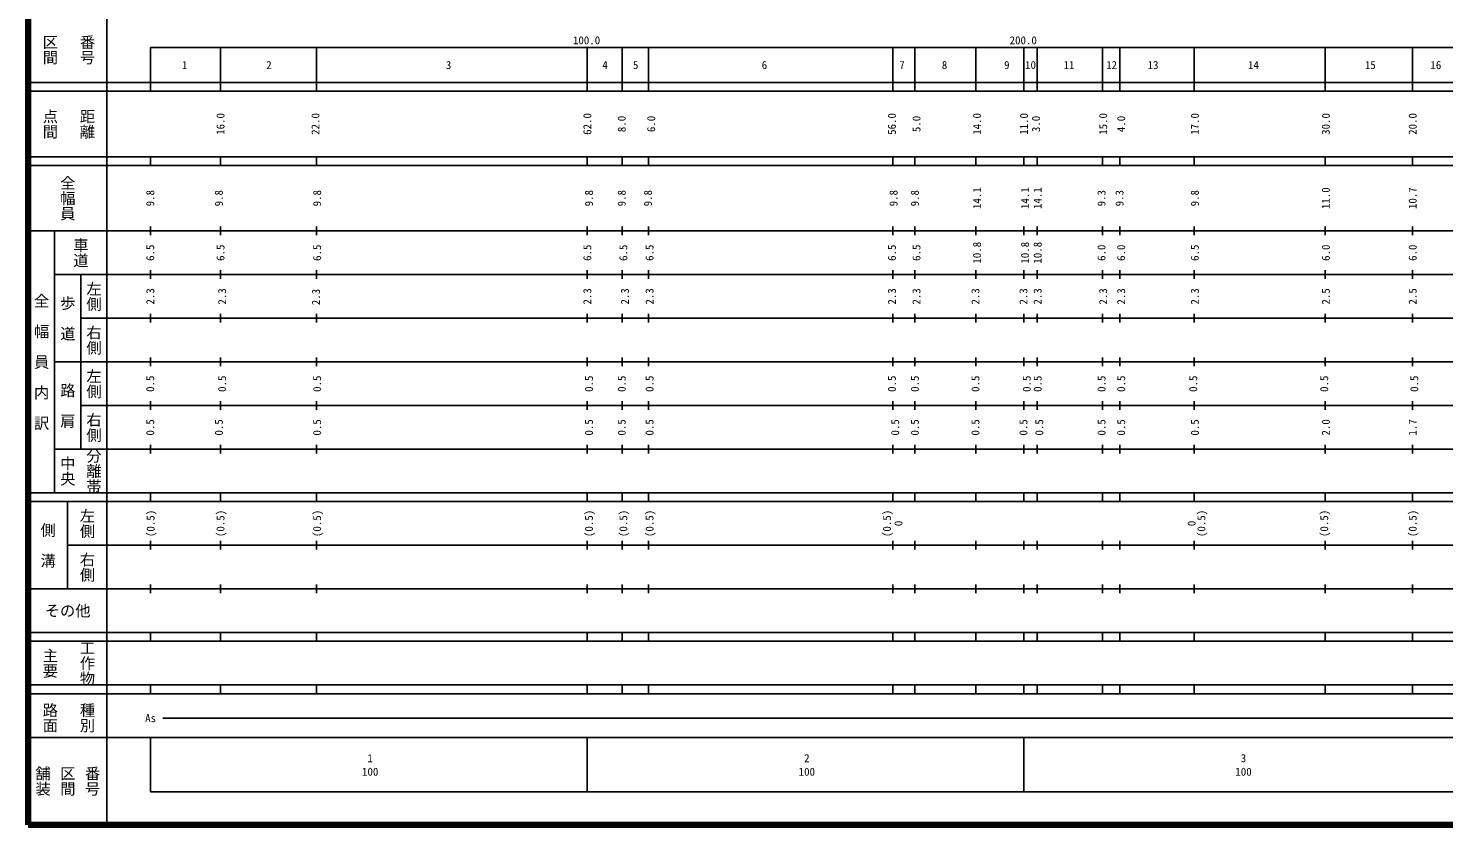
# Model space of a CAD drawing. Units: millimetres on the paper. Extents: x 40 to 680, y 20 to 380.
# Drawn here: x 40 to 364.1, y 20 to 202.4 of the extents above; entities that cross this region are included whole.
import ezdxf
from ezdxf.enums import TextEntityAlignment as Align

# ---------------------------------------------------------------- set-up
doc = ezdxf.new("R2010")
doc.units = ezdxf.units.MM
doc.layers.add('M-TTL', color=2, linetype='Continuous', lineweight=140)
doc.layers.add('M-TTL-BAND', color=7, linetype='Continuous', lineweight=25)
doc.styles.add('@ＭＳ ゴシック', font='')
doc.styles.add('ＭＳ ゴシック', font='')
doc.styles.get('@ＭＳ ゴシック').set_extended_font_data('@MS Gothic')
doc.styles.get('ＭＳ ゴシック').set_extended_font_data('MS Gothic')

msp = doc.modelspace()

# ---------------------------------------------------------------- linework, layer by layer
at = {"layer": 'M-TTL'}
for p, q in [((40, 380), (40, 20)), ((40, 20), (680, 20))]:
    msp.add_line(p, q, dxfattribs=at)
at = {"layer": 'M-TTL-BAND'}
for p, q in [((58, 370), (58, 20)), ((68, 198), (579, 198)), ((68, 198), (68, 188)), ((84, 198), (84, 188)), ((106, 198), (106, 188)), ((168, 198), (168, 188)), ((176, 198), (176, 188)), ((182, 198), (182, 188)), ((238, 198), (238, 188)), ((243, 198), (243, 188)), ((257, 198), (257, 188)), ((268, 198), (268, 188)), ((271, 198), (271, 188)), ((286, 198), (286, 188)), ((290, 198), (290, 188)), ((307, 198), (307, 188)), ((337, 198), (337, 188)), ((357, 198), (357, 188)), ((40, 190), (579, 190)), ((40, 188), (579, 188)), ((40, 173), (579, 173)), ((68, 171), (68, 173)), ((84, 173), (84, 171)), ((106, 173), (106, 171)), ((168, 173), (168, 171)), ((176, 173), (176, 171)), ((182, 173), (182, 171)), ((238, 173), (238, 171)), ((243, 173), (243, 171)), ((257, 173), (257, 171)), ((268, 171), (268, 173)), ((271, 173), (271, 171)), ((286, 173), (286, 171)), ((290, 173), (290, 171)), ((307, 173), (307, 171)), ((337, 173), (337, 171)), ((357, 173), (357, 171)), ((40, 171), (579, 171)), ((40, 156), (579, 156)), ((46, 96), (46, 156)), ((68, 155), (68, 157)), ((84, 157), (84, 155)), ((106, 157), (106, 155)), ((168, 157), (168, 155)), ((176, 157), (176, 155)), ((182, 157), (182, 155)), ((238, 157), (238, 155)), ((243, 157), (243, 155)), ((257, 157), (257, 155)), ((268, 155), (268, 157)), ((271, 157), (271, 155)), ((286, 157), (286, 155)), ((290, 157), (290, 155)), ((307, 157), (307, 155)), ((337, 157), (337, 155)), ((357, 157), (357, 155)), ((46, 146), (579, 146)), ((52, 146), (52, 106)), ((68, 145), (68, 147)), ((84, 147), (84, 145)), ((106, 147), (106, 145)), ((168, 147), (168, 145)), ((176, 147), (176, 145)), ((182, 147), (182, 145)), ((238, 147), (238, 145)), ((243, 147), (243, 145)), ((257, 147), (257, 145)), ((268, 145), (268, 147)), ((271, 147), (271, 145)), ((286, 147), (286, 145)), ((290, 147), (290, 145)), ((307, 147), (307, 145)), ((337, 147), (337, 145)), ((357, 147), (357, 145)), ((68, 135), (68, 137)), ((84, 137), (84, 135)), ((106, 137), (106, 135)), ((168, 137), (168, 135)), ((176, 137), (176, 135)), ((182, 137), (182, 135)), ((238, 137), (238, 135)), ((243, 137), (243, 135)), ((257, 137), (257, 135)), ((268, 135), (268, 137)), ((271, 137), (271, 135)), ((286, 137), (286, 135)), ((290, 137), (290, 135)), ((307, 137), (307, 135)), ((337, 137), (337, 135)), ((357, 137), (357, 135)), ((52, 136), (579, 136)), ((68, 125), (68, 127)), ((84, 127), (84, 125)), ((106, 127), (106, 125)), ((168, 127), (168, 125)), ((176, 127), (176, 125)), ((182, 127), (182, 125)), ((238, 127), (238, 125)), ((243, 127), (243, 125)), ((257, 127), (257, 125)), ((268, 125), (268, 127)), ((271, 127), (271, 125)), ((286, 127), (286, 125)), ((290, 127), (290, 125)), ((307, 127), (307, 125)), ((337, 127), (337, 125)), ((357, 127), (357, 125)), ((46, 126), (579, 126)), ((68, 115), (68, 117)), ((84, 117), (84, 115)), ((106, 117), (106, 115)), ((168, 117), (168, 115)), ((176, 117), (176, 115)), ((182, 117), (182, 115)), ((238, 117), (238, 115)), ((243, 117), (243, 115)), ((257, 117), (257, 115)), ((268, 115), (268, 117)), ((271, 117), (271, 115)), ((286, 117), (286, 115)), ((290, 117), (290, 115)), ((307, 117), (307, 115)), ((337, 117), (337, 115)), ((357, 117), (357, 115)), ((52, 116), (579, 116)), ((68, 105), (68, 107)), ((84, 107), (84, 105)), ((106, 107), (106, 105)), ((168, 107), (168, 105)), ((176, 107), (176, 105)), ((182, 107), (182, 105)), ((238, 107), (238, 105)), ((243, 107), (243, 105)), ((257, 107), (257, 105)), ((268, 105), (268, 107)), ((271, 107), (271, 105)), ((286, 107), (286, 105)), ((290, 107), (290, 105)), ((307, 107), (307, 105)), ((337, 107), (337, 105)), ((357, 107), (357, 105)), ((46, 106), (579, 106)), ((40, 96), (579, 96)), ((40, 94), (579, 94)), ((49, 94), (49, 74)), ((68, 94), (68, 96)), ((84, 96), (84, 94)), ((106, 96), (106, 94)), ((168, 96), (168, 94)), ((176, 96), (176, 94)), ((182, 96), (182, 94)), ((238, 96), (238, 94)), ((243, 96), (243, 94)), ((257, 96), (257, 94)), ((268, 94), (268, 96)), ((271, 96), (271, 94)), ((286, 96), (286, 94)), ((290, 96), (290, 94)), ((307, 96), (307, 94)), ((337, 96), (337, 94)), ((357, 96), (357, 94)), ((68, 83), (68, 85)), ((84, 85), (84, 83)), ((106, 85), (106, 83)), ((168, 85), (168, 83)), ((176, 85), (176, 83)), ((182, 85), (182, 83)), ((238, 85), (238, 83)), ((243, 85), (243, 83)), ((257, 85), (257, 83)), ((268, 83), (268, 85)), ((271, 85), (271, 83)), ((286, 85), (286, 83)), ((290, 85), (290, 83)), ((307, 85), (307, 83)), ((337, 85), (337, 83)), ((357, 85), (357, 83)), ((49, 84), (579, 84)), ((68, 73), (68, 75)), ((84, 75), (84, 73)), ((106, 75), (106, 73)), ((168, 75), (168, 73)), ((176, 75), (176, 73)), ((182, 75), (182, 73)), ((238, 75), (238, 73)), ((243, 75), (243, 73)), ((257, 75), (257, 73)), ((268, 73), (268, 75)), ((271, 75), (271, 73)), ((286, 75), (286, 73)), ((290, 75), (290, 73)), ((307, 75), (307, 73)), ((337, 75), (337, 73)), ((357, 75), (357, 73)), ((40, 74), (579, 74)), ((40, 64), (579, 64)), ((40, 62), (579, 62)), ((68, 62), (68, 64)), ((84, 64), (84, 62)), ((106, 64), (106, 62)), ((168, 64), (168, 62)), ((176, 64), (176, 62)), ((182, 64), (182, 62)), ((238, 64), (238, 62)), ((243, 64), (243, 62)), ((257, 64), (257, 62)), ((268, 62), (268, 64)), ((271, 64), (271, 62)), ((286, 64), (286, 62)), ((290, 64), (290, 62)), ((307, 64), (307, 62)), ((337, 64), (337, 62)), ((357, 64), (357, 62)), ((40, 52), (579, 52)), ((68, 50), (68, 52)), ((84, 52), (84, 50)), ((106, 52), (106, 50)), ((168, 52), (168, 50)), ((176, 52), (176, 50)), ((182, 52), (182, 50)), ((238, 52), (238, 50)), ((243, 52), (243, 50)), ((257, 52), (257, 50)), ((268, 50), (268, 52)), ((271, 52), (271, 50)), ((286, 52), (286, 50)), ((290, 52), (290, 50)), ((307, 52), (307, 50)), ((337, 52), (337, 50)), ((357, 52), (357, 50)), ((40, 50), (579, 50)), ((70.805, 44.406), (547.74, 44.406)), ((40, 40), (579, 40)), ((68, 40), (68, 27.5)), ((168, 40), (168, 27.5)), ((268, 40), (268, 27.5)), ((68, 27.5), (579, 27.5))]:
    msp.add_line(p, q, dxfattribs=at)

# ---------------------------------------------------------------- texts
for s, height, rotation, style, p in [('区間', 2.566, 270, '@ＭＳ ゴシック', (45, 197.5)), ('番号', 2.566, 270, '@ＭＳ ゴシック', (53.5, 197.5)), ('点間', 2.566, 270, '@ＭＳ ゴシック', (45, 180.5)), ('距離', 2.566, 270, '@ＭＳ ゴシック', (53.5, 180.5)), ('16.0', 1.833, 90, 'ＭＳ ゴシック', (84.004, 180.5)), ('22.0', 1.833, 90, 'ＭＳ ゴシック', (105.755, 180.5)), ('62.0', 1.833, 90, 'ＭＳ ゴシック', (168.007, 180.5)), ('8.0', 1.833, 90, 'ＭＳ ゴシック', (175.882, 180.5)), ('6.0', 1.833, 90, 'ＭＳ ゴシック', (182.633, 180.5)), ('56.0', 1.833, 90, 'ＭＳ ゴシック', (237.76, 180.5)), ('5.0', 1.833, 90, 'ＭＳ ゴシック', (243.385, 180.5)), ('14.0', 1.833, 90, 'ＭＳ ゴシック', (257.26, 180.5)), ('11.0', 1.833, 90, 'ＭＳ ゴシック', (268.004, 180.5)), ('3.0', 1.833, 90, 'ＭＳ ゴシック', (270.761, 180.5)), ('15.0', 1.833, 90, 'ＭＳ ゴシック', (286.136, 180.5)), ('4.0', 1.833, 90, 'ＭＳ ゴシック', (290.262, 180.5)), ('17.0', 1.833, 90, 'ＭＳ ゴシック', (307.137, 180.5)), ('30.0', 1.833, 90, 'ＭＳ ゴシック', (337.138, 180.5)), ('30.0', 1.833, 90, 'ＭＳ ゴシック', (337.138, 180.5)), ('20.0', 1.833, 90, 'ＭＳ ゴシック', (357.014, 180.5)), ('全幅員', 2.566, 270, '@ＭＳ ゴシック', (49, 163.5)), ('14.1', 1.833, 90, 'ＭＳ ゴシック', (257.26, 163.5)), ('14.1', 1.833, 90, 'ＭＳ ゴシック', (268.253, 163.5)), ('14.1', 1.833, 90, 'ＭＳ ゴシック', (271.136, 163.5)), ('11.0', 1.833, 90, 'ＭＳ ゴシック', (337.138, 163.5)), ('10.7', 1.833, 90, 'ＭＳ ゴシック', (357.014, 163.5)), ('9.8', 1.833, 90, 'ＭＳ ゴシック', (67.917, 163.5)), ('9.8', 1.833, 90, 'ＭＳ ゴシック', (83.629, 163.5)), ('9.8', 1.833, 90, 'ＭＳ ゴシック', (106.13, 163.5)), ('9.8', 1.833, 90, 'ＭＳ ゴシック', (168.382, 163.5)), ('9.8', 1.833, 90, 'ＭＳ ゴシック', (175.882, 163.5)), ('9.8', 1.833, 90, 'ＭＳ ゴシック', (181.883, 163.5)), ('9.8', 1.833, 90, 'ＭＳ ゴシック', (238.135, 163.5)), ('9.8', 1.833, 90, 'ＭＳ ゴシック', (243.01, 163.5)), ('9.3', 1.833, 90, 'ＭＳ ゴシック', (285.761, 163.5)), ('9.3', 1.833, 90, 'ＭＳ ゴシック', (289.887, 163.5)), ('9.8', 1.833, 90, 'ＭＳ ゴシック', (307.137, 163.5)), ('車道', 2.566, 270, '@ＭＳ ゴシック', (52, 151)), ('6.5', 1.833, 90, 'ＭＳ ゴシック', (67.917, 151)), ('6.5', 1.833, 90, 'ＭＳ ゴシック', (84.004, 151)), ('6.5', 1.833, 90, 'ＭＳ ゴシック', (106.13, 151)), ('6.5', 1.833, 90, 'ＭＳ ゴシック', (168.007, 151)), ('6.5', 1.833, 90, 'ＭＳ ゴシック', (176.257, 151)), ('6.5', 1.833, 90, 'ＭＳ ゴシック', (182.258, 151)), ('6.5', 1.833, 90, 'ＭＳ ゴシック', (237.76, 151)), ('6.5', 1.833, 90, 'ＭＳ ゴシック', (243.385, 151)), ('10.8', 1.833, 90, 'ＭＳ ゴシック', (257.26, 151)), ('10.8', 1.833, 90, 'ＭＳ ゴシック', (268.253, 151)), ('10.8', 1.833, 90, 'ＭＳ ゴシック', (271.136, 151)), ('6.0', 1.833, 90, 'ＭＳ ゴシック', (285.761, 151)), ('6.0', 1.833, 90, 'ＭＳ ゴシック', (290.262, 151)), ('6.5', 1.833, 90, 'ＭＳ ゴシック', (307.137, 151)), ('6.0', 1.833, 90, 'ＭＳ ゴシック', (337.138, 151)), ('6.0', 1.833, 90, 'ＭＳ ゴシック', (357.014, 151)), ('左側', 2.566, 270, '@ＭＳ ゴシック', (55, 141)), ('2.3', 1.833, 90, 'ＭＳ ゴシック', (67.917, 141)), ('2.3', 1.833, 90, 'ＭＳ ゴシック', (84.379, 141)), ('2.3', 1.833, 90, 'ＭＳ ゴシック', (168.007, 141)), ('2.3', 1.833, 90, 'ＭＳ ゴシック', (176.632, 141)), ('2.3', 1.833, 90, 'ＭＳ ゴシック', (182.258, 141)), ('2.3', 1.833, 90, 'ＭＳ ゴシック', (237.76, 141)), ('2.3', 1.833, 90, 'ＭＳ ゴシック', (243.385, 141)), ('2.3', 1.833, 90, 'ＭＳ ゴシック', (256.885, 141)), ('2.3', 1.833, 90, 'ＭＳ ゴシック', (267.878, 141)), ('2.3', 1.833, 90, 'ＭＳ ゴシック', (271.136, 141)), ('2.3', 1.833, 90, 'ＭＳ ゴシック', (286.136, 141)), ('2.3', 1.833, 90, 'ＭＳ ゴシック', (290.262, 141)), ('2.3', 1.833, 90, 'ＭＳ ゴシック', (307.137, 141)), ('2.5', 1.833, 90, 'ＭＳ ゴシック', (337.138, 141)), ('2.5', 1.833, 90, 'ＭＳ ゴシック', (357.014, 141)), ('全\u3000幅\u3000員\u3000内\u3000訳', 2.566, 270, '@ＭＳ ゴシック', (43, 126)), ('歩\u3000道', 2.566, 270, '@ＭＳ ゴシック', (49, 136)), ('2.3', 1.833, 90, 'ＭＳ ゴシック', (105.878, 140.865)), ('右側', 2.566, 270, '@ＭＳ ゴシック', (55, 131)), ('左側', 2.566, 270, '@ＭＳ ゴシック', (55, 121)), ('路\u3000肩', 2.566, 270, '@ＭＳ ゴシック', (49, 116)), ('0.5', 1.833, 90, 'ＭＳ ゴシック', (67.917, 121)), ('0.5', 1.833, 90, 'ＭＳ ゴシック', (84.379, 121)), ('0.5', 1.833, 90, 'ＭＳ ゴシック', (106.13, 121)), ('0.5', 1.833, 90, 'ＭＳ ゴシック', (168.382, 121)), ('0.5', 1.833, 90, 'ＭＳ ゴシック', (175.882, 121)), ('0.5', 1.833, 90, 'ＭＳ ゴシック', (182.258, 121)), ('0.5', 1.833, 90, 'ＭＳ ゴシック', (237.76, 121)), ('0.5', 1.833, 90, 'ＭＳ ゴシック', (243.01, 121)), ('0.5', 1.833, 90, 'ＭＳ ゴシック', (256.885, 121)), ('0.5', 1.833, 90, 'ＭＳ ゴシック', (268.628, 121)), ('0.5', 1.833, 90, 'ＭＳ ゴシック', (271.136, 121)), ('0.5', 1.833, 90, 'ＭＳ ゴシック', (285.761, 121)), ('0.5', 1.833, 90, 'ＭＳ ゴシック', (290.262, 121)), ('0.5', 1.833, 90, 'ＭＳ ゴシック', (306.762, 121)), ('0.5', 1.833, 90, 'ＭＳ ゴシック', (336.763, 121)), ('0.5', 1.833, 90, 'ＭＳ ゴシック', (357.389, 121)), ('右側', 2.566, 270, '@ＭＳ ゴシック', (55, 111)), ('0.5', 1.833, 90, 'ＭＳ ゴシック', (67.917, 111)), ('0.5', 1.833, 90, 'ＭＳ ゴシック', (83.629, 111)), ('0.5', 1.833, 90, 'ＭＳ ゴシック', (106.13, 111)), ('0.5', 1.833, 90, 'ＭＳ ゴシック', (168.382, 111)), ('0.5', 1.833, 90, 'ＭＳ ゴシック', (175.882, 111)), ('0.5', 1.833, 90, 'ＭＳ ゴシック', (182.258, 111)), ('0.5', 1.833, 90, 'ＭＳ ゴシック', (238.51, 111)), ('0.5', 1.833, 90, 'ＭＳ ゴシック', (243.01, 111)), ('0.5', 1.833, 90, 'ＭＳ ゴシック', (256.885, 111)), ('0.5', 1.833, 90, 'ＭＳ ゴシック', (267.878, 111)), ('0.5', 1.833, 90, 'ＭＳ ゴシック', (271.511, 111)), ('0.5', 1.833, 90, 'ＭＳ ゴシック', (285.761, 111)), ('0.5', 1.833, 90, 'ＭＳ ゴシック', (290.262, 111)), ('0.5', 1.833, 90, 'ＭＳ ゴシック', (307.137, 111)), ('2.0', 1.833, 90, 'ＭＳ ゴシック', (337.138, 111)), ('1.7', 1.833, 90, 'ＭＳ ゴシック', (357.014, 111)), ('中央', 2.566, 270, '@ＭＳ ゴシック', (49, 101)), ('分離帯', 2.566, 270, '@ＭＳ ゴシック', (55, 101)), ('左側', 2.566, 270, '@ＭＳ ゴシック', (53.5, 89)), ('(0.5)', 1.833, 90, 'ＭＳ ゴシック', (68, 89)), ('(0.5)', 1.833, 90, 'ＭＳ ゴシック', (84, 89)), ('(0.5)', 1.833, 90, 'ＭＳ ゴシック', (106.13, 89)), ('(0.5)', 1.833, 90, 'ＭＳ ゴシック', (168.382, 89)), ('(0.5)', 1.833, 90, 'ＭＳ ゴシック', (176.257, 89)), ('(0.5)', 1.833, 90, 'ＭＳ ゴシック', (182.258, 89)), ('(0.5)', 1.833, 90, 'ＭＳ ゴシック', (236.635, 89)), ('(0.5)', 1.833, 90, 'ＭＳ ゴシック', (308.637, 89)), ('(0.5)', 1.833, 90, 'ＭＳ ゴシック', (336.763, 89)), ('(0.5)', 1.833, 90, 'ＭＳ ゴシック', (357.014, 89)), ('側\u3000溝', 2.566, 270, '@ＭＳ ゴシック', (44.5, 84)), ('0', 1.833, 90, 'ＭＳ ゴシック', (239.26, 89)), ('0', 1.833, 90, 'ＭＳ ゴシック', (306.387, 89)), ('右側', 2.566, 270, '@ＭＳ ゴシック', (53.5, 79)), ('工作物', 2.566, 270, '@ＭＳ ゴシック', (53.5, 57)), ('主要', 2.566, 270, '@ＭＳ ゴシック', (45, 57)), ('路面', 2.566, 270, '@ＭＳ ゴシック', (45, 44.5)), ('種別', 2.566, 270, '@ＭＳ ゴシック', (53.5, 44.5)), ('舗装', 2.566, 270, '@ＭＳ ゴシック', (43.333, 30)), ('区間', 2.566, 270, '@ＭＳ ゴシック', (49, 30)), ('番号', 2.566, 270, '@ＭＳ ゴシック', (54.667, 30))]:
    msp.add_text(s, height=height, rotation=rotation, dxfattribs=dict(at, style=style)).set_placement(p, align=Align.MIDDLE_CENTER)
at = {"layer": 'M-TTL-BAND', "style": 'ＭＳ ゴシック'}
for s, p in [('100.0', (167.844, 198.195)), ('200.0', (267.844, 198.195))]:
    msp.add_text(s, height=1.833, dxfattribs=at).set_placement(p, align=Align.BOTTOM_CENTER)
for s, height, p in [('1', 1.833, (75.781, 194)), ('2', 1.833, (95.115, 194)), ('3', 1.833, (136.241, 194)), ('4', 1.833, (172.079, 194)), ('5', 1.833, (179.079, 194)), ('6', 1.833, (208.58, 194)), ('7', 1.833, (240.081, 194)), ('8', 1.833, (249.831, 194)), ('9', 1.833, (264.082, 194)), ('10', 1.833, (269.514, 194)), ('11', 1.833, (278.332, 194)), ('12', 1.833, (288.083, 194)), ('13', 1.833, (297.583, 194)), ('14', 1.833, (320.584, 194)), ('15', 1.833, (347.335, 194)), ('16', 1.833, (362.335, 194)), ('その他', 2.566, (49, 69)), ('As', 1.833, (68.006, 44.406)), ('1', 1.833, (118.288, 35.238)), ('2', 1.833, (218.288, 35.238)), ('3', 1.833, (318.288, 35.238)), ('100', 1.833, (118.288, 32.131)), ('100', 1.833, (218.288, 32.131)), ('100', 1.833, (318.288, 32.131))]:
    msp.add_text(s, height=height, dxfattribs=at).set_placement(p, align=Align.MIDDLE_CENTER)

doc.saveas('drawing.dxf')
